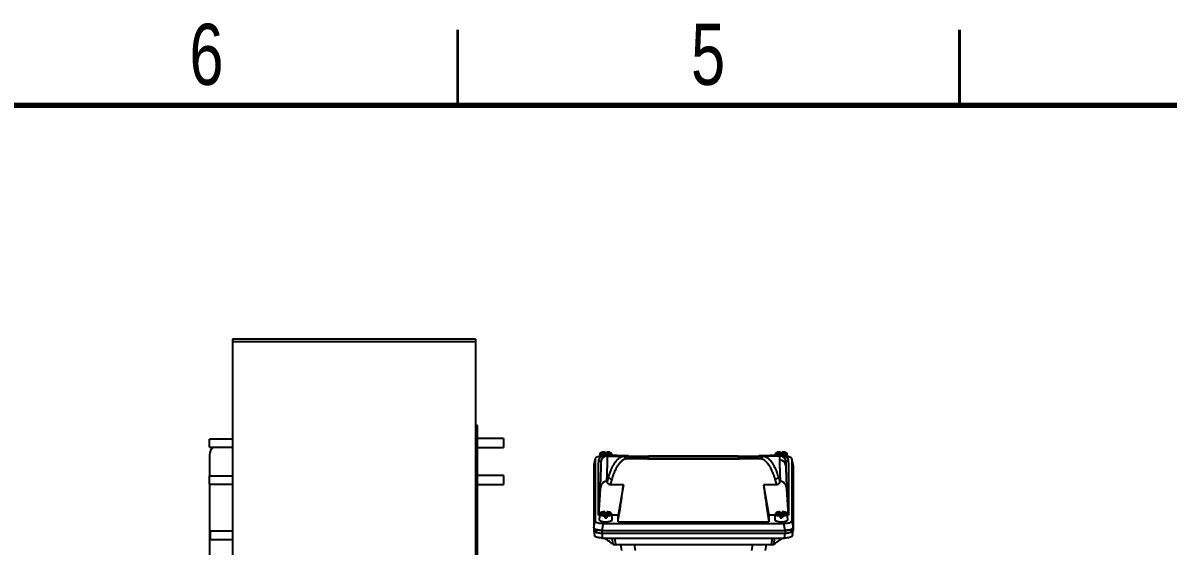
# Model space of a CAD drawing. Header units: millimetres. Extents: x 2 to 418, y 2 to 295.
# Drawn here: x 116.6 to 230.8, y 243 to 295.2 of the extents above; entities that cross this region are included whole.
import ezdxf

# ---------------------------------------------------------------- set-up
doc = ezdxf.new("R2010")
doc.units = ezdxf.units.MM
doc.styles.add('SLDTEXTSTYLE0', font='TXT', dxfattribs={"width": 0.75})

msp = doc.modelspace()

# ---------------------------------------------------------------- linework, layer by layer
at = {"color": 7, "linetype": 'Continuous', "lineweight": 35}
for p, q in [((160, 287), (160, 294.5)), ((210, 294.5), (210, 287)), ((210, 287), (210, 294.5))]:
    msp.add_line(p, q, dxfattribs=at)
at = {"color": 7, "linetype": 'Continuous', "lineweight": 70}
msp.add_line((10, 287), (410, 287), dxfattribs=at)
at = {"color": 7, "linetype": 'Continuous', "lineweight": 25}
for p, q in [((161.748, 263.651), (137.548, 263.651)), ((137.548, 263.651), (137.548, 263.421)), ((137.548, 263.421), (137.548, 263.42)), ((137.548, 263.421), (161.748, 263.421)), ((137.548, 263.42), (137.548, 225.677)), ((137.548, 263.42), (161.748, 263.42)), ((161.748, 263.651), (161.748, 263.421)), ((161.748, 263.421), (161.748, 263.42)), ((161.748, 263.42), (161.748, 225.677)), ((161.948, 255.021), (161.748, 255.021)), ((161.948, 240.396), (161.948, 255.021)), ((137.548, 253.671), (135.248, 253.671)), ((135.248, 253.271), (135.248, 253.671)), ((164.548, 253.721), (161.948, 253.721)), ((164.548, 253.721), (164.548, 252.821)), ((135.248, 252.871), (135.248, 253.271)), ((135.248, 252.871), (137.548, 252.871)), ((161.948, 252.821), (164.548, 252.821)), ((174.632, 252.397), (174.632, 252.23)), ((174.832, 252.397), (174.832, 252.23)), ((192.132, 252.397), (192.132, 252.23)), ((192.332, 252.397), (192.332, 252.23)), ((135.248, 252.096), (135.248, 249.987)), ((173.684, 251.718), (173.56, 251.095)), ((173.682, 251.697), (173.56, 251.085)), ((173.682, 251.697), (173.683, 245.535)), ((174.01, 251.163), (174.036, 251.501)), ((174.01, 246.069), (174.01, 251.163)), ((174.251, 251.416), (174.036, 251.501)), ((174.135, 252.203), (174.085, 251.668)), ((174.632, 252.23), (174.282, 252.23)), ((174.282, 252.162), (174.282, 252.23)), ((174.282, 252.23), (174.355, 252.162)), ((174.632, 252.162), (174.282, 252.162)), ((174.632, 252.23), (174.632, 252.162)), ((174.632, 252.162), (174.632, 252.057)), ((174.632, 252.094), (174.832, 252.094)), ((174.643, 252.058), (174.85, 251.977)), ((174.643, 252.058), (175.129, 252.058)), ((175.182, 252.23), (174.832, 252.23)), ((174.832, 252.23), (174.832, 252.162)), ((174.832, 252.162), (174.832, 252.058)), ((175.182, 252.162), (174.832, 252.162)), ((174.85, 251.977), (176.564, 251.977)), ((175.182, 252.23), (175.109, 252.162)), ((176.589, 252.02), (175.129, 252.058)), ((175.182, 252.162), (175.182, 252.23)), ((175.343, 252.053), (175.329, 252.203)), ((176.564, 251.977), (176.594, 251.978)), ((176.594, 251.978), (176.652, 251.979)), ((176.949, 251.729), (176.892, 251.727)), ((176.994, 251.967), (179.021, 251.967)), ((177.084, 251.83), (178.956, 251.83)), ((177.249, 251.756), (177.275, 251.754)), ((178.911, 251.674), (179.025, 251.921)), ((188.053, 251.674), (178.911, 251.674)), ((178.932, 251.778), (179.025, 251.977)), ((178.932, 251.733), (179.025, 251.934)), ((178.932, 251.726), (179.025, 251.926)), ((178.932, 251.733), (178.932, 251.778)), ((178.935, 251.733), (178.932, 251.733)), ((179.025, 251.977), (179.025, 251.934)), ((187.939, 251.977), (179.025, 251.977)), ((179.025, 251.934), (180.939, 251.934)), ((179.025, 251.926), (179.025, 251.921)), ((187.425, 251.926), (179.025, 251.926)), ((179.025, 251.921), (187.939, 251.921)), ((179.539, 251.972), (187.939, 251.972)), ((179.539, 251.964), (179.539, 251.972)), ((179.543, 251.964), (179.539, 251.972)), ((180.939, 251.964), (179.539, 251.964)), ((179.539, 251.959), (179.539, 251.938)), ((180.426, 251.959), (179.539, 251.959)), ((179.549, 251.938), (179.539, 251.959)), ((179.539, 251.938), (180.426, 251.938)), ((180.416, 251.938), (180.426, 251.959)), ((180.426, 251.938), (180.426, 251.959)), ((180.939, 251.934), (180.939, 251.964)), ((180.957, 251.926), (180.939, 251.964)), ((180.943, 251.926), (180.939, 251.934)), ((181.807, 251.926), (181.825, 251.964)), ((181.81, 251.926), (181.825, 251.959)), ((181.813, 251.926), (181.825, 251.951)), ((181.822, 251.926), (181.825, 251.934)), ((181.825, 251.964), (181.825, 251.959)), ((183.739, 251.964), (181.825, 251.964)), ((181.825, 251.959), (183.225, 251.959)), ((181.825, 251.951), (181.825, 251.934)), ((183.225, 251.951), (181.825, 251.951)), ((181.825, 251.934), (183.739, 251.934)), ((183.225, 251.947), (182.339, 251.947)), ((182.339, 251.947), (182.339, 251.938)), ((182.343, 251.938), (182.339, 251.947)), ((182.339, 251.938), (183.225, 251.938)), ((183.222, 251.951), (183.225, 251.959)), ((183.222, 251.938), (183.225, 251.947)), ((183.225, 251.959), (183.225, 251.951)), ((183.225, 251.938), (183.225, 251.947)), ((183.739, 251.934), (183.739, 251.964)), ((183.757, 251.926), (183.739, 251.964)), ((183.743, 251.926), (183.739, 251.934)), ((184.607, 251.926), (184.625, 251.964)), ((184.622, 251.926), (184.625, 251.934)), ((184.625, 251.964), (184.625, 251.934)), ((187.939, 251.964), (184.625, 251.964)), ((184.625, 251.934), (185.139, 251.934)), ((185.139, 251.959), (186.025, 251.959)), ((185.139, 251.934), (185.139, 251.959)), ((185.154, 251.926), (185.139, 251.959)), ((185.143, 251.926), (185.139, 251.934)), ((186.01, 251.926), (186.025, 251.959)), ((186.022, 251.926), (186.025, 251.934)), ((186.025, 251.959), (186.025, 251.934)), ((186.025, 251.934), (186.539, 251.934)), ((186.539, 251.959), (187.425, 251.959)), ((186.539, 251.934), (186.539, 251.959)), ((186.554, 251.926), (186.539, 251.959)), ((186.543, 251.926), (186.539, 251.934)), ((187.41, 251.926), (187.425, 251.959)), ((187.425, 251.959), (187.425, 251.926)), ((187.939, 251.972), (187.939, 251.977)), ((188.032, 251.778), (187.939, 251.977)), ((188.032, 251.771), (187.939, 251.972)), ((187.939, 251.921), (187.939, 251.964)), ((188.032, 251.765), (187.939, 251.964)), ((188.053, 251.674), (187.939, 251.921)), ((187.944, 251.967), (189.97, 251.967)), ((188.008, 251.83), (189.88, 251.83)), ((188.032, 251.771), (188.029, 251.771)), ((188.032, 251.778), (188.032, 251.771)), ((188.032, 251.765), (188.032, 251.727)), ((188.032, 251.727), (190.072, 251.727)), ((190.072, 251.727), (190.015, 251.729)), ((190.312, 251.979), (190.37, 251.978)), ((190.37, 251.978), (190.4, 251.977)), ((191.835, 252.058), (190.375, 252.02)), ((192.114, 251.977), (190.4, 251.977)), ((191.635, 252.203), (191.621, 252.053)), ((192.132, 252.23), (191.782, 252.23)), ((191.782, 252.162), (191.782, 252.23)), ((191.782, 252.23), (191.855, 252.162)), ((192.132, 252.162), (191.782, 252.162)), ((192.321, 252.058), (191.835, 252.058)), ((192.114, 251.977), (192.321, 252.058)), ((192.132, 252.23), (192.132, 252.162)), ((192.132, 252.162), (192.132, 252.058)), ((192.132, 252.094), (192.332, 252.094)), ((192.682, 252.23), (192.332, 252.23)), ((192.332, 252.23), (192.332, 252.162)), ((192.682, 252.162), (192.332, 252.162)), ((192.332, 252.162), (192.332, 252.057)), ((192.682, 252.23), (192.609, 252.162)), ((192.682, 252.162), (192.682, 252.23)), ((192.928, 251.501), (192.713, 251.416)), ((192.877, 251.695), (192.829, 252.203)), ((192.928, 251.501), (192.955, 251.163)), ((192.955, 251.163), (192.955, 246.069)), ((193.403, 251.104), (193.28, 251.717)), ((193.282, 251.697), (193.281, 245.535)), ((193.405, 251.085), (193.282, 251.697)), ((137.548, 249.987), (135.248, 249.987)), ((135.248, 249.387), (135.248, 249.987)), ((164.548, 250.037), (161.948, 250.037)), ((164.548, 250.037), (164.548, 249.137)), ((173.56, 251.085), (173.567, 251.104)), ((173.56, 251.085), (173.56, 244.835)), ((193.396, 251.104), (193.405, 251.085)), ((193.405, 251.082), (193.402, 251.09)), ((193.405, 251.085), (193.405, 244.835)), ((193.405, 244.849), (193.405, 251.082)), ((135.248, 249.187), (135.248, 249.387)), ((135.248, 249.187), (137.548, 249.187)), ((135.248, 249.187), (135.248, 239.921)), ((161.948, 249.137), (164.548, 249.137)), ((174.9, 249.455), (174.812, 249.455)), ((174.9, 249.455), (174.901, 249.448)), ((175.327, 249.667), (175.173, 249.123)), ((176.498, 249.123), (175.173, 249.123)), ((176.498, 249.123), (175.96, 246.069)), ((191.791, 249.123), (190.466, 249.123)), ((190.466, 249.123), (191.005, 246.069)), ((191.791, 249.123), (191.637, 249.667)), ((192.063, 249.448), (192.064, 249.455)), ((192.152, 249.455), (192.064, 249.455)), ((174.193, 248.686), (174.01, 246.069)), ((192.955, 246.069), (192.772, 248.686)), ((173.56, 244.835), (173.683, 245.535)), ((174.121, 246.069), (174.01, 246.069)), ((174.135, 246.22), (174.082, 245.657)), ((174.632, 246.248), (174.282, 246.248)), ((174.282, 246.18), (174.282, 246.248)), ((174.282, 246.248), (174.355, 246.18)), ((174.632, 246.18), (174.282, 246.18)), ((174.632, 246.415), (174.632, 246.248)), ((174.632, 246.248), (174.632, 246.18)), ((174.632, 246.18), (174.632, 246.012)), ((174.632, 246.111), (174.832, 246.111)), ((174.632, 246.012), (174.632, 245.818)), ((174.832, 245.983), (174.632, 245.983)), ((174.632, 245.94), (174.832, 245.94)), ((174.832, 246.415), (174.832, 246.248)), ((175.182, 246.248), (174.832, 246.248)), ((174.832, 246.248), (174.832, 246.18)), ((174.832, 246.18), (174.832, 246.012)), ((175.182, 246.18), (174.832, 246.18)), ((174.832, 246.012), (174.832, 245.818)), ((175.182, 246.248), (175.109, 246.18)), ((175.182, 246.18), (175.182, 246.248)), ((175.382, 245.657), (175.329, 246.22)), ((175.96, 246.069), (175.343, 246.069)), ((175.96, 245.402), (175.96, 246.069)), ((191.005, 246.069), (191.005, 245.402)), ((191.621, 246.069), (191.005, 246.069)), ((191.635, 246.22), (191.582, 245.657)), ((192.132, 246.248), (191.782, 246.248)), ((191.782, 246.18), (191.782, 246.248)), ((191.782, 246.248), (191.855, 246.18)), ((192.132, 246.18), (191.782, 246.18)), ((192.132, 246.415), (192.132, 246.248)), ((192.132, 246.248), (192.132, 246.18)), ((192.132, 246.18), (192.132, 246.012)), ((192.132, 246.111), (192.332, 246.111)), ((192.132, 246.012), (192.132, 245.818)), ((192.332, 245.983), (192.132, 245.983)), ((192.132, 245.94), (192.332, 245.94)), ((192.332, 246.415), (192.332, 246.248)), ((192.682, 246.248), (192.332, 246.248)), ((192.332, 246.248), (192.332, 246.18)), ((192.682, 246.18), (192.332, 246.18)), ((192.332, 246.18), (192.332, 246.012)), ((192.332, 246.012), (192.332, 245.818)), ((192.682, 246.248), (192.609, 246.18)), ((192.682, 246.18), (192.682, 246.248)), ((192.882, 245.657), (192.829, 246.22)), ((192.955, 246.069), (192.843, 246.069)), ((193.281, 245.535), (193.405, 244.835)), ((137.548, 244.471), (135.348, 244.471)), ((135.348, 244.071), (135.348, 244.471)), ((173.562, 244.831), (173.562, 244.567)), ((173.562, 244.562), (173.62, 244.059)), ((173.794, 244.657), (173.794, 244.375)), ((174.471, 245.265), (174.347, 244.565)), ((174.347, 244.565), (192.617, 244.565)), ((174.357, 244.295), (192.609, 244.295)), ((174.357, 244.295), (174.415, 243.798)), ((174.471, 245.265), (192.493, 245.265)), ((175.96, 245.402), (191.005, 245.402)), ((192.617, 244.565), (192.493, 245.265)), ((192.551, 243.798), (192.609, 244.295)), ((193.172, 244.657), (193.172, 244.375)), ((193.346, 244.059), (193.405, 244.562)), ((193.405, 244.835), (193.405, 244.567)), ((135.348, 243.671), (135.348, 244.071)), ((135.348, 243.671), (137.548, 243.671)), ((174.415, 243.798), (192.551, 243.798)), ((174.868, 243.623), (174.624, 243.798)), ((175.484, 243.171), (175.475, 243.178)), ((175.484, 243.171), (175.75, 243.171)), ((175.75, 243.171), (175.643, 243.798)), ((175.75, 243.171), (191.217, 243.171)), ((176.339, 242.571), (176.233, 243.171)), ((177.563, 243.171), (177.668, 242.571)), ((189.298, 242.571), (189.404, 243.171)), ((190.733, 243.171), (190.627, 242.571)), ((191.323, 243.798), (191.217, 243.171)), ((191.217, 243.171), (191.482, 243.171)), ((191.482, 243.171), (191.491, 243.178)), ((192.098, 243.623), (192.342, 243.798))]:
    msp.add_line(p, q, dxfattribs=at)
at = {"color": 8, "linetype": 'Continuous', "lineweight": 25}
for p, q in [((176.892, 251.727), (178.932, 251.727)), ((174.357, 244.565), (174.357, 244.295)), ((192.609, 244.565), (192.609, 244.295)), ((174.868, 243.623), (174.853, 243.798)), ((175.475, 243.178), (175.366, 243.798)), ((191.491, 243.178), (191.6, 243.798)), ((192.098, 243.623), (192.113, 243.798))]:
    msp.add_line(p, q, dxfattribs=at)
at = {"color": 7, "linetype": 'Continuous', "lineweight": 25, "flags": 128}
for points in [[(174.632, 252.397), (174.487, 252.382), (174.357, 252.355), (174.252, 252.318), (174.178, 252.272), (174.139, 252.222), (174.139, 252.17), (174.178, 252.12), (174.252, 252.074), (174.357, 252.037), (174.437, 252.018)], [(175.17, 252.057), (175.212, 252.074), (175.286, 252.12), (175.325, 252.17), (175.325, 252.222), (175.286, 252.272), (175.212, 252.318), (175.107, 252.355), (174.977, 252.382), (174.832, 252.397)], [(192.132, 252.397), (191.987, 252.382), (191.857, 252.355), (191.752, 252.318), (191.678, 252.272), (191.639, 252.222), (191.639, 252.17), (191.678, 252.12), (191.752, 252.074), (191.794, 252.057)], [(192.523, 252.018), (192.607, 252.037), (192.712, 252.074), (192.786, 252.12), (192.825, 252.17), (192.825, 252.222), (192.786, 252.272), (192.712, 252.318), (192.607, 252.355), (192.477, 252.382), (192.332, 252.397)], [(176.652, 251.979), (176.787, 251.984), (176.887, 251.988), (176.952, 251.993), (176.98, 251.998), (176.973, 252.002), (176.93, 252.007), (176.852, 252.011), (176.738, 252.016), (176.589, 252.02)], [(189.682, 251.753), (189.724, 251.757), (189.727, 251.757)], [(190.375, 252.02), (190.226, 252.016), (190.112, 252.011), (190.034, 252.007), (189.991, 252.002), (189.984, 251.998), (190.013, 251.993), (190.077, 251.988), (190.177, 251.984), (190.312, 251.979)], [(174.082, 245.657), (174.092, 245.611), (174.135, 245.562), (174.211, 245.517), (174.314, 245.48), (174.44, 245.451), (174.582, 245.434), (174.732, 245.428)], [(174.632, 246.415), (174.487, 246.4), (174.357, 246.373), (174.252, 246.335), (174.178, 246.29), (174.139, 246.24), (174.139, 246.188), (174.178, 246.138), (174.252, 246.092), (174.357, 246.055), (174.487, 246.028), (174.632, 246.012)], [(174.732, 245.428), (174.882, 245.434), (175.024, 245.451), (175.15, 245.48), (175.253, 245.517), (175.329, 245.562), (175.372, 245.611), (175.382, 245.657)], [(174.832, 246.012), (174.977, 246.028), (175.107, 246.055), (175.212, 246.092), (175.286, 246.138), (175.325, 246.188), (175.325, 246.24), (175.286, 246.29), (175.212, 246.335), (175.107, 246.373), (174.977, 246.4), (174.832, 246.415)], [(191.582, 245.657), (191.592, 245.611), (191.635, 245.562), (191.711, 245.517), (191.814, 245.48), (191.94, 245.451), (192.082, 245.434), (192.232, 245.428)], [(192.132, 246.415), (191.987, 246.4), (191.857, 246.373), (191.752, 246.335), (191.678, 246.29), (191.639, 246.24), (191.639, 246.188), (191.678, 246.138), (191.752, 246.092), (191.857, 246.055), (191.987, 246.028), (192.132, 246.012)], [(192.232, 245.428), (192.382, 245.434), (192.524, 245.451), (192.65, 245.48), (192.753, 245.517), (192.829, 245.562), (192.872, 245.611), (192.882, 245.657)], [(192.332, 246.012), (192.477, 246.028), (192.607, 246.055), (192.712, 246.092), (192.786, 246.138), (192.825, 246.188), (192.825, 246.24), (192.786, 246.29), (192.712, 246.335), (192.607, 246.373), (192.477, 246.4), (192.332, 246.415)]]:
    msp.add_lwpolyline(points, dxfattribs=at)
at = {"color": 8, "linetype": 'Continuous', "lineweight": 25, "flags": 128}
for points in [[(177.275, 251.754), (177.285, 251.752), (177.293, 251.747), (177.272, 251.744)], [(190.015, 251.729), (189.874, 251.733), (189.769, 251.738), (189.702, 251.743), (189.672, 251.747), (189.679, 251.752), (189.682, 251.753)]]:
    msp.add_lwpolyline(points, dxfattribs=at)
at = {"color": 7, "linetype": 'Continuous', "lineweight": 25}
for centre, radius, start, end in [((136.248, 252.096), 1, 129.18668, 180), ((174.85, 251.377), 0.6, 90.02046, 176.23463), ((174.732, 250.432), 1.787, 86.79167, 93.20833), ((176.87, 252.037), 0.312, 191.10591, 268.51532), ((176.898, 252.037), 0.31, 190.94671, 268.78015), ((176.956, 252.038), 0.31, 190.94671, 268.78015), ((176.9, 256.251), 4.523, 270.63018, 274.71997), ((190.008, 252.038), 0.31, 271.21985, 349.05329), ((190.066, 252.037), 0.31, 271.21985, 349.05329), ((190.094, 252.037), 0.312, 271.48468, 348.89409), ((192.106, 250.985), 0.586, 5.98654, 91.55473), ((192.114, 251.377), 0.6, 3.76537, 89.97954), ((192.232, 250.432), 1.787, 86.79167, 93.20833), ((175.364, 250.04), 0.375, 204.1577, 264.34957), ((191.6, 250.04), 0.375, 275.65043, 335.8423), ((174.732, 244.449), 1.787, 86.79167, 93.20833), ((174.732, 247.602), 1.787, 266.79167, 273.20833), ((192.232, 244.449), 1.787, 86.79167, 93.20833), ((192.232, 247.602), 1.787, 266.79167, 273.20833)]:
    msp.add_arc(centre, radius, start, end, dxfattribs=at)
for points, knots in [([(174.11, 251.934), (174.086, 251.931), (173.987, 251.917), (173.843, 251.867), (173.707, 251.789), (173.69, 251.727), (173.682, 251.697)], [0, 0, 0, 0, 0.0909311, 0.3714534, 0.6962615, 1, 1, 1, 1]), ([(174.036, 251.501), (174.052, 251.581), (174.084, 251.743), (174.245, 251.929), (174.444, 252.04), (174.579, 252.052), (174.643, 252.058)], [0, 0, 0, 0, 0.2874051, 0.583825, 0.8027489, 1, 1, 1, 1]), ([(174.193, 248.686), (174.203, 248.906), (174.225, 249.352), (174.249, 249.937), (174.266, 250.447), (174.276, 250.866), (174.276, 251.176), (174.269, 251.374), (174.257, 251.402), (174.251, 251.416)], [0, 0, 0, 0, 0.1366442, 0.2765565, 0.4185371, 0.5612758, 0.7101409, 0.8568434, 1, 1, 1, 1]), ([(174.85, 251.977), (174.855, 251.967), (174.864, 251.946), (174.872, 251.81), (174.875, 251.601), (174.873, 251.314), (174.866, 250.956), (174.853, 250.527), (174.836, 250.03), (174.82, 249.648), (174.812, 249.455)], [0, 0, 0, 0, 0.1258266, 0.251091, 0.3757992, 0.4999572, 0.6226203, 0.7468448, 0.8726363, 1, 1, 1, 1]), ([(175.022, 249.887), (175.061, 250.01), (175.142, 250.261), (175.274, 250.598), (175.415, 250.908), (175.566, 251.185), (175.704, 251.394), (175.827, 251.55), (175.929, 251.661), (176.034, 251.757), (176.138, 251.833), (176.245, 251.896), (176.345, 251.938), (176.453, 251.968), (176.523, 251.974), (176.564, 251.977)], [0, 0, 0, 0, 0.09534806, 0.19411819, 0.29255094, 0.39201966, 0.49677142, 0.55875761, 0.62378277, 0.68499843, 0.75047964, 0.80978025, 0.87612182, 0.92773981, 1, 1, 1, 1]), ([(176.862, 251.726), (176.818, 251.72), (176.735, 251.71), (176.621, 251.67), (176.525, 251.623), (176.429, 251.564), (176.33, 251.49), (176.225, 251.392), (176.127, 251.285), (175.996, 251.122), (175.838, 250.883), (175.654, 250.53), (175.482, 250.132), (175.378, 249.82), (175.327, 249.667)], [0, 0, 0, 0, 0.07814108, 0.14585605, 0.20314398, 0.25000414, 0.31774287, 0.38199671, 0.44276662, 0.50005377, 0.62868222, 0.74907814, 0.87742514, 1, 1, 1, 1]), ([(176.892, 251.727), (176.886, 251.727), (176.876, 251.726), (176.866, 251.726), (176.862, 251.726)], [0, 0, 0, 0, 0.56, 1, 1, 1, 1]), ([(177.234, 251.756), (177.234, 251.756), (177.234, 251.756), (177.223, 251.758), (177.201, 251.763), (177.168, 251.775), (177.12, 251.799), (177.064, 251.843), (177.015, 251.908), (176.986, 251.965), (176.983, 251.998), (176.983, 252)], [0, 0, 0, 0, 0.1515836, 0.3217119, 0.4394718, 0.5398001, 0.6363389, 0.7419056, 0.8610489, 0.9896701, 1, 1, 1, 1]), ([(178.911, 251.674), (178.917, 251.689), (178.929, 251.716), (178.931, 251.723), (178.932, 251.726)], [0, 0, 0, 0, 0.56017811, 1, 1, 1, 1]), ([(188.032, 251.727), (188.033, 251.723), (188.035, 251.717), (188.048, 251.687), (188.053, 251.674)], [0, 0, 0, 0, 0.55979992, 1, 1, 1, 1]), ([(189.981, 252), (189.981, 251.998), (189.979, 251.966), (189.952, 251.913), (189.908, 251.851), (189.858, 251.809), (189.813, 251.782), (189.777, 251.768), (189.752, 251.761), (189.737, 251.758), (189.734, 251.757), (189.733, 251.757)], [0, 0, 0, 0, 0.01154599, 0.15542835, 0.28105448, 0.39379281, 0.49649034, 0.59847239, 0.71517688, 0.86576241, 1, 1, 1, 1]), ([(190.102, 251.726), (190.097, 251.726), (190.087, 251.727), (190.077, 251.727), (190.072, 251.727)], [0, 0, 0, 0, 0.56, 1, 1, 1, 1]), ([(191.637, 249.667), (191.604, 249.769), (191.536, 249.976), (191.425, 250.264), (191.309, 250.527), (191.188, 250.765), (191.063, 250.979), (190.941, 251.157), (190.823, 251.303), (190.709, 251.423), (190.594, 251.523), (190.483, 251.599), (190.37, 251.659), (190.244, 251.707), (190.152, 251.719), (190.102, 251.726)], [0, 0, 0, 0, 0.08115469, 0.16487391, 0.25117298, 0.33059475, 0.41368371, 0.50044744, 0.56619042, 0.63648921, 0.71134544, 0.77593413, 0.83703033, 0.91171955, 1, 1, 1, 1]), ([(190.4, 251.977), (190.446, 251.973), (190.528, 251.966), (190.65, 251.927), (190.766, 251.871), (190.887, 251.791), (191.006, 251.69), (191.123, 251.567), (191.269, 251.384), (191.436, 251.126), (191.621, 250.761), (191.79, 250.355), (191.892, 250.04), (191.942, 249.887)], [0, 0, 0, 0, 0.0809016, 0.1435594, 0.2165083, 0.2874766, 0.3591827, 0.4321633, 0.5032576, 0.6333619, 0.7552206, 0.8802872, 1, 1, 1, 1]), ([(192.09, 251.571), (192.09, 251.649), (192.092, 251.807), (192.1, 251.944), (192.11, 251.966), (192.114, 251.977)], [0, 0, 0, 0, 0.3311511, 0.6644789, 1, 1, 1, 1]), ([(192.152, 249.455), (192.146, 249.613), (192.133, 249.927), (192.117, 250.347), (192.103, 250.788), (192.092, 251.223), (192.091, 251.455), (192.09, 251.571)], [0, 0, 0, 0, 0.1689363, 0.3356607, 0.5001778, 0.7508756, 1, 1, 1, 1]), ([(192.321, 252.058), (192.375, 252.054), (192.488, 252.045), (192.647, 251.973), (192.79, 251.854), (192.895, 251.69), (192.917, 251.563), (192.928, 251.501)], [0, 0, 0, 0, 0.1657774, 0.347575, 0.5420036, 0.7762063, 1, 1, 1, 1]), ([(192.713, 251.416), (192.709, 251.409), (192.7, 251.394), (192.691, 251.29), (192.689, 251.138), (192.688, 251.046)], [0, 0, 0, 0, 0.2796728, 0.5603121, 1, 1, 1, 1]), ([(193.282, 251.697), (193.276, 251.723), (193.264, 251.775), (193.163, 251.847), (193.025, 251.905), (192.903, 251.925), (192.854, 251.933)], [0, 0, 0, 0, 0.2570639, 0.531035, 0.8123641, 1, 1, 1, 1]), ([(192.688, 251.046), (192.689, 250.956), (192.69, 250.776), (192.699, 250.407), (192.715, 249.942), (192.738, 249.376), (192.761, 248.915), (192.772, 248.686)], [0, 0, 0, 0, 0.1850415, 0.3722795, 0.5604398, 0.7815477, 1, 1, 1, 1]), ([(174.812, 249.455), (174.766, 249.451), (174.675, 249.444), (174.551, 249.384), (174.444, 249.3), (174.328, 249.161), (174.228, 248.953), (174.204, 248.775), (174.193, 248.686)], [0, 0, 0, 0, 0.1248867, 0.2502616, 0.3716477, 0.5005681, 0.7495312, 1, 1, 1, 1]), ([(174.9, 249.455), (174.922, 249.538), (174.961, 249.686), (175.003, 249.825), (175.022, 249.887)], [0, 0, 0, 0, 0.5594951, 1, 1, 1, 1]), ([(174.901, 249.448), (174.923, 249.532), (174.962, 249.682), (175.003, 249.824), (175.022, 249.887)], [0, 0, 0, 0, 0.559497, 1, 1, 1, 1]), ([(175.173, 249.123), (175.153, 249.125), (175.114, 249.127), (175.059, 249.15), (175.01, 249.184), (174.959, 249.243), (174.914, 249.332), (174.905, 249.41), (174.901, 249.448)], [0, 0, 0, 0, 0.1252476, 0.2502008, 0.3724012, 0.5007484, 0.7497725, 1, 1, 1, 1]), ([(175.96, 245.402), (176, 245.649), (176.08, 246.145), (176.192, 246.879), (176.303, 247.636), (176.408, 248.399), (176.468, 248.883), (176.498, 249.123)], [0, 0, 0, 0, 0.1858237, 0.3734554, 0.5616302, 0.7823245, 1, 1, 1, 1]), ([(190.466, 249.123), (190.491, 248.92), (190.542, 248.512), (190.632, 247.842), (190.739, 247.096), (190.863, 246.278), (190.958, 245.693), (191.005, 245.402)], [0, 0, 0, 0, 0.18449189, 0.37137014, 0.55942841, 0.78081302, 1, 1, 1, 1]), ([(192.063, 249.448), (192.059, 249.41), (192.05, 249.333), (192.006, 249.243), (191.954, 249.185), (191.906, 249.15), (191.851, 249.127), (191.811, 249.125), (191.791, 249.123)], [0, 0, 0, 0, 0.2485794, 0.4981641, 0.6265922, 0.7490754, 0.8739991, 1, 1, 1, 1]), ([(191.942, 249.887), (191.966, 249.807), (192.007, 249.665), (192.046, 249.514), (192.063, 249.448)], [0, 0, 0, 0, 0.5605025, 1, 1, 1, 1]), ([(191.942, 249.887), (191.966, 249.808), (192.008, 249.669), (192.047, 249.521), (192.064, 249.455)], [0, 0, 0, 0, 0.5605045, 1, 1, 1, 1]), ([(192.772, 248.686), (192.76, 248.775), (192.736, 248.952), (192.637, 249.158), (192.522, 249.298), (192.415, 249.383), (192.29, 249.443), (192.198, 249.451), (192.152, 249.455)], [0, 0, 0, 0, 0.2486059, 0.4981327, 0.6236346, 0.7486547, 0.8740372, 1, 1, 1, 1]), ([(173.683, 245.535), (173.689, 245.51), (173.701, 245.458), (173.801, 245.384), (173.97, 245.32), (174.203, 245.274), (174.384, 245.268), (174.471, 245.265)], [0, 0, 0, 0, 0.1781743, 0.3680724, 0.5630757, 0.7888629, 1, 1, 1, 1]), ([(192.493, 245.265), (192.567, 245.267), (192.719, 245.271), (192.933, 245.306), (193.122, 245.364), (193.256, 245.443), (193.273, 245.505), (193.281, 245.535)], [0, 0, 0, 0, 0.1781802, 0.3680826, 0.5630867, 0.7888698, 1, 1, 1, 1]), ([(174.347, 244.565), (174.274, 244.567), (174.122, 244.572), (173.907, 244.606), (173.718, 244.664), (173.585, 244.743), (173.568, 244.805), (173.56, 244.835)], [0, 0, 0, 0, 0.1781784, 0.3680782, 0.5630808, 0.7888652, 1, 1, 1, 1]), ([(173.562, 244.567), (173.565, 244.548), (173.573, 244.508), (173.64, 244.439), (173.736, 244.399), (173.794, 244.375)], [0, 0, 0, 0, 0.27874163, 0.56217794, 1, 1, 1, 1]), ([(173.794, 244.657), (173.837, 244.644), (173.925, 244.617), (174.115, 244.585), (174.266, 244.58), (174.357, 244.577)], [0, 0, 0, 0, 0.2775892, 0.5607463, 1, 1, 1, 1]), ([(173.794, 244.375), (173.837, 244.362), (173.925, 244.335), (174.115, 244.303), (174.266, 244.298), (174.357, 244.295)], [0, 0, 0, 0, 0.2775892, 0.5607463, 1, 1, 1, 1]), ([(192.609, 244.577), (192.667, 244.578), (192.784, 244.581), (192.984, 244.604), (193.101, 244.637), (193.172, 244.657)], [0, 0, 0, 0, 0.27874163, 0.56217794, 1, 1, 1, 1]), ([(192.609, 244.295), (192.667, 244.296), (192.784, 244.299), (192.984, 244.322), (193.101, 244.355), (193.172, 244.375)], [0, 0, 0, 0, 0.27874163, 0.56217794, 1, 1, 1, 1]), ([(193.405, 244.835), (193.399, 244.81), (193.387, 244.758), (193.286, 244.684), (193.117, 244.62), (192.884, 244.574), (192.704, 244.568), (192.617, 244.565)], [0, 0, 0, 0, 0.1781784, 0.3680782, 0.5630808, 0.7888652, 1, 1, 1, 1]), ([(193.172, 244.657), (193.21, 244.671), (193.287, 244.702), (193.38, 244.766), (193.395, 244.818), (193.405, 244.849)], [0, 0, 0, 0, 0.27758918, 0.56074626, 1, 1, 1, 1]), ([(193.172, 244.375), (193.21, 244.39), (193.287, 244.42), (193.38, 244.484), (193.395, 244.536), (193.405, 244.567)], [0, 0, 0, 0, 0.2775892, 0.5607463, 1, 1, 1, 1]), ([(174.415, 243.798), (174.341, 243.8), (174.188, 243.804), (173.972, 243.839), (173.781, 243.898), (173.649, 243.975), (173.632, 244.033), (173.624, 244.06)], [0, 0, 0, 0, 0.181925, 0.3770504, 0.578037, 0.8103083, 1, 1, 1, 1]), ([(175.475, 243.178), (175.439, 243.206), (175.363, 243.263), (175.204, 243.38), (175.036, 243.502), (174.925, 243.582), (174.868, 243.623)], [0, 0, 0, 0, 0.2615764, 0.5379625, 0.7657395, 1, 1, 1, 1]), ([(191.491, 243.178), (191.527, 243.206), (191.603, 243.263), (191.762, 243.38), (191.93, 243.502), (192.041, 243.582), (192.098, 243.623)], [0, 0, 0, 0, 0.2615764, 0.5379625, 0.7657395, 1, 1, 1, 1]), ([(193.342, 244.06), (193.337, 244.038), (193.325, 243.989), (193.226, 243.919), (193.056, 243.853), (192.821, 243.807), (192.639, 243.801), (192.551, 243.798)], [0, 0, 0, 0, 0.155826, 0.35097, 0.5519759, 0.7842695, 1, 1, 1, 1])]:
    msp.add_open_spline(points, degree=3, knots=knots, dxfattribs=at)

# ---------------------------------------------------------------- texts
at = {"color": 7, "linetype": 'Continuous', "lineweight": 0, "char_height": 6.096, "attachment_point": 2, "style": 'SLDTEXTSTYLE0'}
for s, insert in [('6', (134.939, 295.114)), ('5', (184.939, 295.114))]:
    msp.add_mtext(s, dxfattribs=dict(at, insert=insert))

doc.saveas('drawing.dxf')
